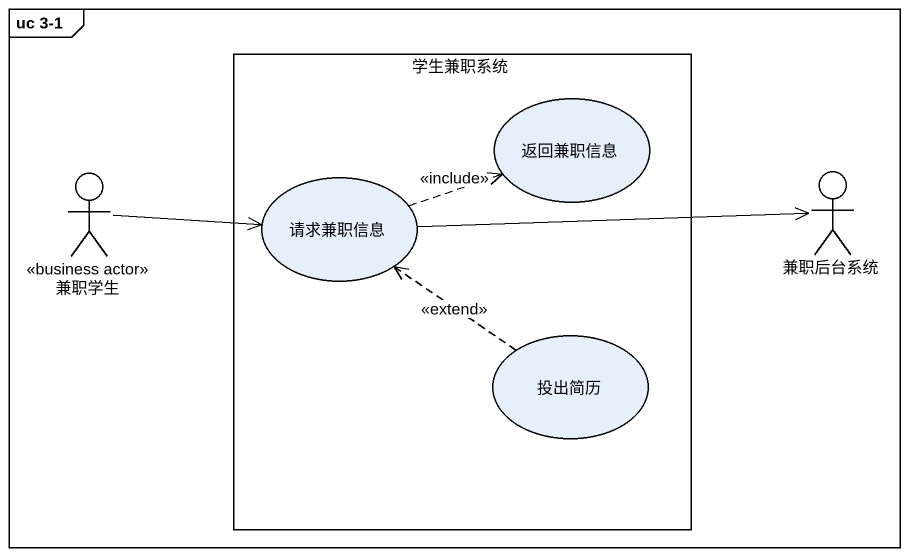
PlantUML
@startuml
mainframe uc 3-1
rectangle 学生兼职系统 {
  usecase 返回兼职信息
  usecase 请求兼职信息
  usecase 投出简历
}
actor 兼职学生 <<business actor>>
actor 兼职后台系统
兼职学生 -right-> 请求兼职信息
请求兼职信息 .right.> 返回兼职信息 : <<include>>
请求兼职信息 -right-> 兼职后台系统
投出简历 .up.> 请求兼职信息 : <<extend>>
@enduml
